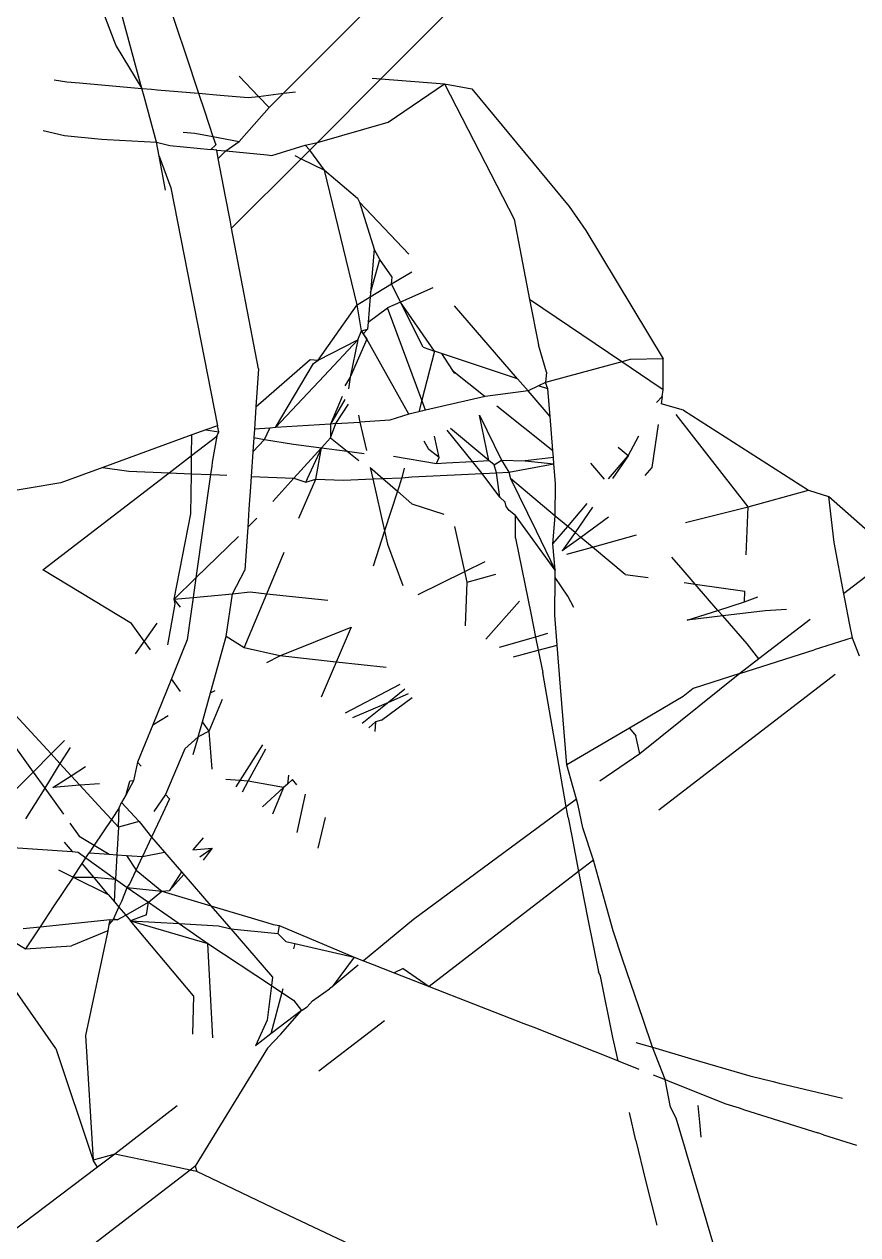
# Model space of a CAD drawing. Header units: inches. Extents: x 3324238 to 135265466, y -1036581 to 20094598.
# Drawn here: x 3354736.595 to 3354736.8389, y -519084.7205 to -519084.3666 of the extents above; entities that cross this region are included whole.
import ezdxf

# ---------------------------------------------------------------- set-up
doc = ezdxf.new("R2010")
doc.units = ezdxf.units.IN
doc.header["$MEASUREMENT"] = 0
doc.layers.add('FURNITURE', color=32, linetype='Continuous', lineweight=13)

msp = doc.modelspace()

# ---------------------------------------------------------------- linework, layer by layer
for p, q in [((3354736.67088, -519084.3868, 0.00267), (3354737.9585, -519083.09916, 0.00267)), ((3354737.97036, -519083.1116, 0.00267), (3354736.69936, -519084.38261, 0.00267)), ((3354736.62482, -519084.36814, 0.00267), (3354736.61906, -519084.34686, 0.00267)), ((3354736.61386, -519084.35205, 0.00267), (3354736.6214, -519084.37157, 0.00267)), ((3354736.63606, -519084.3569, 0.00267), (3354736.64229, -519084.3756, 0.00267)), ((3354736.62949, -519084.38538, 0.00267), (3354736.62482, -519084.36814, 0.00267)), ((3354736.6214, -519084.37157, 0.00267), (3354736.62198, -519084.37309, 0.00267)), ((3354736.62198, -519084.37309, 0.00267), (3354736.62949, -519084.38538, 0.00267)), ((3354736.64229, -519084.3756, 0.00267), (3354736.64604, -519084.38682, 0.00267)), ((3354736.60378, -519084.38288, 0.00267), (3354736.60747, -519084.38346, 0.00267)), ((3354736.66358, -519084.38772, 0.00267), (3354736.65794, -519084.3818, 0.00267)), ((3354736.69936, -519084.38261, 0.00267), (3354736.68081, -519084.40117, 0.00267)), ((3354736.69679, -519084.38241, 0.00267), (3354736.69936, -519084.38261, 0.00267)), ((3354736.69936, -519084.38261, 0.00267), (3354736.71798, -519084.38408, 0.00267)), ((3354736.60747, -519084.38346, 0.00267), (3354736.6112, -519084.38379, 0.00267)), ((3354736.6112, -519084.38379, 0.00267), (3354736.62949, -519084.38538, 0.00267)), ((3354736.63014, -519084.38775, 0.00267), (3354736.62949, -519084.38538, 0.00267)), ((3354736.62949, -519084.38538, 0.00267), (3354736.63227, -519084.38562, 0.00267)), ((3354736.63227, -519084.38562, 0.00267), (3354736.63397, -519084.38577, 0.00267)), ((3354736.63397, -519084.38577, 0.00267), (3354736.64604, -519084.38682, 0.00267)), ((3354736.67088, -519084.3868, 0.00267), (3354736.67436, -519084.38636, 0.00267)), ((3354736.70148, -519084.39526, 0.00267), (3354736.71798, -519084.38408, 0.00267)), ((3354736.71798, -519084.38408, 0.00267), (3354736.72594, -519084.3855, 0.00267)), ((3354736.71798, -519084.38408, 0.00267), (3354736.73836, -519084.42363, 0.00267)), ((3354736.72594, -519084.3855, 0.00267), (3354736.75447, -519084.41994, 0.00267)), ((3354736.63376, -519084.40113, 0.00267), (3354736.63014, -519084.38775, 0.00267)), ((3354736.64604, -519084.38682, 0.00267), (3354736.64776, -519084.39198, 0.00267)), ((3354736.64604, -519084.38682, 0.00267), (3354736.65237, -519084.38738, 0.00267)), ((3354736.65237, -519084.38738, 0.00267), (3354736.66058, -519084.38809, 0.00267)), ((3354736.66058, -519084.38809, 0.00267), (3354736.66358, -519084.38772, 0.00267)), ((3354736.66358, -519084.38772, 0.00267), (3354736.67088, -519084.3868, 0.00267)), ((3354736.66669, -519084.39098, 0.00267), (3354736.66358, -519084.38772, 0.00267)), ((3354736.66669, -519084.39098, 0.00267), (3354736.67088, -519084.3868, 0.00267)), ((3354736.64776, -519084.39198, 0.00267), (3354736.65026, -519084.39948, 0.00267)), ((3354736.65789, -519084.40093, 0.00267), (3354736.66669, -519084.39098, 0.00267)), ((3354736.68081, -519084.40117, 0.00267), (3354736.70148, -519084.39526, 0.00267)), ((3354736.60055, -519084.39774, 0.00267), (3354736.60686, -519084.39916, 0.00267)), ((3354736.60686, -519084.39916, 0.00267), (3354736.61769, -519084.4002, 0.00267)), ((3354736.61769, -519084.4002, 0.00267), (3354736.61928, -519084.40036, 0.00267)), ((3354736.61928, -519084.40036, 0.00267), (3354736.63376, -519084.40113, 0.00267)), ((3354736.64158, -519084.39816, 0.00267), (3354736.64499, -519084.39849, 0.00267)), ((3354736.64499, -519084.39849, 0.00267), (3354736.65026, -519084.39948, 0.00267)), ((3354736.65026, -519084.39948, 0.00267), (3354736.65789, -519084.40093, 0.00267)), ((3354736.65026, -519084.39948, 0.00267), (3354736.65106, -519084.40187, 0.00267)), ((3354736.63452, -519084.40522, 0.00267), (3354736.63376, -519084.40113, 0.00267)), ((3354736.63376, -519084.40113, 0.00267), (3354736.63762, -519084.40212, 0.00267)), ((3354736.63762, -519084.40212, 0.00267), (3354736.6496, -519084.40327, 0.00267)), ((3354736.65106, -519084.40187, 0.00267), (3354736.6496, -519084.40327, 0.00267)), ((3354736.65136, -519084.40344, 0.00267), (3354736.6496, -519084.40327, 0.00267)), ((3354736.65136, -519084.40344, 0.00267), (3354736.65398, -519084.40369, 0.00267)), ((3354736.65182, -519084.40585, 0.00267), (3354736.65136, -519084.40344, 0.00267)), ((3354736.65182, -519084.40585, 0.00267), (3354736.65398, -519084.40369, 0.00267)), ((3354736.65398, -519084.40369, 0.00267), (3354736.65789, -519084.40093, 0.00267)), ((3354736.65398, -519084.40369, 0.00267), (3354736.66614, -519084.40486, 0.00267)), ((3354736.66745, -519084.40499, 0.00267), (3354736.6772, -519084.402, 0.00267)), ((3354736.67856, -519084.40342, 0.00267), (3354736.67602, -519084.40596, 0.00267)), ((3354736.6772, -519084.402, 0.00267), (3354736.68081, -519084.40117, 0.00267)), ((3354736.67856, -519084.40342, 0.00267), (3354736.6772, -519084.402, 0.00267)), ((3354736.68081, -519084.40117, 0.00267), (3354736.67856, -519084.40342, 0.00267)), ((3354736.68288, -519084.40932, 0.00267), (3354736.67856, -519084.40342, 0.00267)), ((3354736.63636, -519084.41516, 0.00267), (3354736.63452, -519084.40522, 0.00267)), ((3354736.63452, -519084.40522, 0.00267), (3354736.63795, -519084.41446, 0.00267)), ((3354736.65396, -519084.41704, 0.00267), (3354736.65182, -519084.40585, 0.00267)), ((3354736.67602, -519084.40596, 0.00267), (3354736.65572, -519084.42625, 0.00267)), ((3354736.66614, -519084.40486, 0.00267), (3354736.66745, -519084.40499, 0.00267)), ((3354736.67416, -519084.40505, 0.00267), (3354736.67602, -519084.40596, 0.00267)), ((3354736.67602, -519084.40596, 0.00267), (3354736.68288, -519084.40932, 0.00267)), ((3354736.69244, -519084.44865, 0.00267), (3354736.68288, -519084.40932, 0.00267)), ((3354736.68288, -519084.40932, 0.00267), (3354736.69256, -519084.41745, 0.00267)), ((3354736.63795, -519084.41446, 0.00267), (3354736.65158, -519084.48398, 0.00267)), ((3354736.65528, -519084.42393, 0.00267), (3354736.65396, -519084.41704, 0.00267)), ((3354736.69256, -519084.41745, 0.00267), (3354736.6931, -519084.41867, 0.00267)), ((3354736.6931, -519084.41867, 0.00267), (3354736.69745, -519084.43238, 0.00267)), ((3354736.70759, -519084.43387, 0.00267), (3354736.6931, -519084.41867, 0.00267)), ((3354736.75447, -519084.41994, 0.00267), (3354736.75929, -519084.42689, 0.00267)), ((3354736.65572, -519084.42625, 0.00267), (3354736.65528, -519084.42393, 0.00267)), ((3354736.73836, -519084.42363, 0.00267), (3354736.74288, -519084.44707, 0.00267)), ((3354736.66359, -519084.46737, 0.00267), (3354736.65572, -519084.42625, 0.00267)), ((3354736.75929, -519084.42689, 0.00267), (3354736.78199, -519084.46445, 0.00267)), ((3354736.69745, -519084.43238, 0.00267), (3354736.69638, -519084.44515, 0.00267)), ((3354736.69908, -519084.43537, 0.00267), (3354736.69745, -519084.43238, 0.00267)), ((3354736.69638, -519084.44515, 0.00267), (3354736.69908, -519084.43537, 0.00267)), ((3354736.70272, -519084.44055, 0.00267), (3354736.69908, -519084.43537, 0.00267)), ((3354736.70252, -519084.44255, 0.00267), (3354736.70839, -519084.439, 0.00267)), ((3354736.69628, -519084.44632, 0.00267), (3354736.70252, -519084.44255, 0.00267)), ((3354736.70252, -519084.44255, 0.00267), (3354736.70272, -519084.44055, 0.00267)), ((3354736.70515, -519084.44783, 0.00267), (3354736.70252, -519084.44255, 0.00267)), ((3354736.69244, -519084.44865, 0.00267), (3354736.69628, -519084.44632, 0.00267)), ((3354736.69628, -519084.44632, 0.00267), (3354736.69566, -519084.45376, 0.00267)), ((3354736.69638, -519084.44515, 0.00267), (3354736.69628, -519084.44632, 0.00267)), ((3354736.71459, -519084.44369, 0.00267), (3354736.70515, -519084.44783, 0.00267)), ((3354736.68099, -519084.46479, 0.00267), (3354736.69244, -519084.44865, 0.00267)), ((3354736.69368, -519084.45623, 0.00267), (3354736.69244, -519084.44865, 0.00267)), ((3354736.69566, -519084.45376, 0.00267), (3354736.70132, -519084.44951, 0.00267)), ((3354736.70515, -519084.44783, 0.00267), (3354736.70132, -519084.44951, 0.00267)), ((3354736.71135, -519084.47655, 0.00267), (3354736.70132, -519084.44951, 0.00267)), ((3354736.71171, -519084.461, 0.00267), (3354736.70515, -519084.44783, 0.00267)), ((3354736.71507, -519084.46221, 0.00267), (3354736.70515, -519084.44783, 0.00267)), ((3354736.73935, -519084.47029, 0.00267), (3354736.72087, -519084.44896, 0.00267)), ((3354736.76984, -519084.4653, 0.00267), (3354736.74288, -519084.44707, 0.00267)), ((3354736.74288, -519084.44707, 0.00267), (3354736.74545, -519084.46037, 0.00267)), ((3354736.69566, -519084.45376, 0.00267), (3354736.6955, -519084.45574, 0.00267)), ((3354736.6926, -519084.45885, 0.00267), (3354736.69368, -519084.45623, 0.00267)), ((3354736.69368, -519084.45623, 0.00267), (3354736.6955, -519084.45574, 0.00267)), ((3354736.69525, -519084.45873, 0.00267), (3354736.69368, -519084.45623, 0.00267)), ((3354736.6955, -519084.45574, 0.00267), (3354736.69419, -519084.45714, 0.00267)), ((3354736.69419, -519084.45714, 0.00267), (3354736.69525, -519084.45873, 0.00267)), ((3354736.68099, -519084.46479, 0.00267), (3354736.6926, -519084.45885, 0.00267)), ((3354736.68277, -519084.46937, 0.00267), (3354736.6926, -519084.45885, 0.00267)), ((3354736.69525, -519084.45873, 0.00267), (3354736.69037, -519084.46979, 0.00267)), ((3354736.6926, -519084.45885, 0.00267), (3354736.69037, -519084.46979, 0.00267)), ((3354736.70751, -519084.48062, 0.00267), (3354736.69525, -519084.45873, 0.00267)), ((3354736.74786, -519084.46829, 0.00267), (3354736.74545, -519084.46037, 0.00267)), ((3354736.71507, -519084.46221, 0.00267), (3354736.71135, -519084.47655, 0.00267)), ((3354736.71171, -519084.461, 0.00267), (3354736.71507, -519084.46221, 0.00267)), ((3354736.71714, -519084.4629, 0.00267), (3354736.71507, -519084.46221, 0.00267)), ((3354736.73935, -519084.47029, 0.00267), (3354736.71714, -519084.4629, 0.00267)), ((3354736.71714, -519084.4629, 0.00267), (3354736.72036, -519084.46789, 0.00267)), ((3354736.78199, -519084.46445, 0.00267), (3354736.77231, -519084.46463, 0.00267)), ((3354736.78195, -519084.47353, 0.00267), (3354736.78199, -519084.46445, 0.00267)), ((3354736.66284, -519084.47843, 0.00267), (3354736.6787, -519084.46466, 0.00267)), ((3354736.66359, -519084.46737, 0.00267), (3354736.66284, -519084.47843, 0.00267)), ((3354736.66858, -519084.48455, 0.00267), (3354736.67967, -519084.46578, 0.00267)), ((3354736.6787, -519084.46466, 0.00267), (3354736.68099, -519084.46479, 0.00267)), ((3354736.67967, -519084.46578, 0.00267), (3354736.68099, -519084.46479, 0.00267)), ((3354736.72036, -519084.46789, 0.00267), (3354736.72984, -519084.47544, 0.00267)), ((3354736.72036, -519084.46789, 0.00267), (3354736.72092, -519084.46876, 0.00267)), ((3354736.76984, -519084.4653, 0.00267), (3354736.75325, -519084.46979, 0.00267)), ((3354736.77231, -519084.46463, 0.00267), (3354736.76984, -519084.4653, 0.00267)), ((3354736.77804, -519084.47084, 0.00267), (3354736.76984, -519084.4653, 0.00267)), ((3354736.66858, -519084.48455, 0.00267), (3354736.68277, -519084.46937, 0.00267)), ((3354736.69037, -519084.46979, 0.00267), (3354736.68886, -519084.47237, 0.00267)), ((3354736.69037, -519084.46979, 0.00267), (3354736.68994, -519084.47319, 0.00267)), ((3354736.73935, -519084.47029, 0.00267), (3354736.74241, -519084.47382, 0.00267)), ((3354736.74756, -519084.47133, 0.00267), (3354736.74549, -519084.47233, 0.00267)), ((3354736.74786, -519084.46829, 0.00267), (3354736.74756, -519084.47133, 0.00267)), ((3354736.75325, -519084.46979, 0.00267), (3354736.74756, -519084.47133, 0.00267)), ((3354736.74825, -519084.47325, 0.00267), (3354736.74756, -519084.47133, 0.00267)), ((3354736.78195, -519084.47353, 0.00267), (3354736.77804, -519084.47084, 0.00267)), ((3354736.74241, -519084.47382, 0.00267), (3354736.72984, -519084.47544, 0.00267)), ((3354736.74549, -519084.47233, 0.00267), (3354736.74241, -519084.47382, 0.00267)), ((3354736.74888, -519084.48129, 0.00267), (3354736.74241, -519084.47382, 0.00267)), ((3354736.74825, -519084.47325, 0.00267), (3354736.74549, -519084.47233, 0.00267)), ((3354736.74888, -519084.48129, 0.00267), (3354736.74825, -519084.47325, 0.00267)), ((3354736.78167, -519084.47549, 0.00267), (3354736.78195, -519084.47353, 0.00267)), ((3354736.66284, -519084.47843, 0.00267), (3354736.66239, -519084.48496, 0.00267)), ((3354736.68802, -519084.47542, 0.00267), (3354736.6846, -519084.48349, 0.00267)), ((3354736.68879, -519084.47632, 0.00267), (3354736.6846, -519084.48349, 0.00267)), ((3354736.68619, -519084.48338, 0.00267), (3354736.68995, -519084.47765, 0.00267)), ((3354736.71135, -519084.47655, 0.00267), (3354736.71047, -519084.47993, 0.00267)), ((3354736.71243, -519084.47948, 0.00267), (3354736.71135, -519084.47655, 0.00267)), ((3354736.72984, -519084.47544, 0.00267), (3354736.71243, -519084.47948, 0.00267)), ((3354736.73333, -519084.47822, 0.00267), (3354736.74966, -519084.49123, 0.00267)), ((3354736.77999, -519084.47722, 0.00267), (3354736.78167, -519084.47549, 0.00267)), ((3354736.78167, -519084.47549, 0.00267), (3354736.78136, -519084.4776, 0.00267)), ((3354736.78792, -519084.47943, 0.00267), (3354736.78136, -519084.4776, 0.00267)), ((3354736.6928, -519084.48094, 0.00267), (3354736.69324, -519084.48291, 0.00267)), ((3354736.70751, -519084.48062, 0.00267), (3354736.70199, -519084.48233, 0.00267)), ((3354736.71047, -519084.47993, 0.00267), (3354736.70751, -519084.48062, 0.00267)), ((3354736.71243, -519084.47948, 0.00267), (3354736.71047, -519084.47993, 0.00267)), ((3354736.72822, -519084.48095, 0.00267), (3354736.73461, -519084.49401, 0.00267)), ((3354736.731, -519084.4942, 0.00267), (3354736.72822, -519084.48095, 0.00267)), ((3354736.74966, -519084.49123, 0.00267), (3354736.74888, -519084.48129, 0.00267)), ((3354736.80681, -519084.50767, 0.00267), (3354736.78573, -519084.48068, 0.00267)), ((3354736.78792, -519084.47943, 0.00267), (3354736.82443, -519084.50281, 0.00267)), ((3354736.64821, -519084.4852, 0.00267), (3354736.6441, -519084.4867, 0.00267)), ((3354736.65158, -519084.48398, 0.00267), (3354736.64821, -519084.4852, 0.00267)), ((3354736.64821, -519084.4852, 0.00267), (3354736.65193, -519084.48579, 0.00267)), ((3354736.65193, -519084.48579, 0.00267), (3354736.65158, -519084.48398, 0.00267)), ((3354736.66239, -519084.48496, 0.00267), (3354736.66222, -519084.48747, 0.00267)), ((3354736.6669, -519084.48466, 0.00267), (3354736.66239, -519084.48496, 0.00267)), ((3354736.66538, -519084.48798, 0.00267), (3354736.6669, -519084.48466, 0.00267)), ((3354736.66858, -519084.48455, 0.00267), (3354736.6669, -519084.48466, 0.00267)), ((3354736.6846, -519084.48349, 0.00267), (3354736.66858, -519084.48455, 0.00267)), ((3354736.68619, -519084.48338, 0.00267), (3354736.6846, -519084.48349, 0.00267)), ((3354736.6846, -519084.48349, 0.00267), (3354736.68468, -519084.4875, 0.00267)), ((3354736.68468, -519084.4875, 0.00267), (3354736.68619, -519084.48338, 0.00267)), ((3354736.68619, -519084.48338, 0.00267), (3354736.69324, -519084.48291, 0.00267)), ((3354736.70199, -519084.48233, 0.00267), (3354736.69324, -519084.48291, 0.00267)), ((3354736.69324, -519084.48291, 0.00267), (3354736.69513, -519084.49124, 0.00267)), ((3354736.72615, -519084.49445, 0.00267), (3354736.71879, -519084.48525, 0.00267)), ((3354736.731, -519084.4942, 0.00267), (3354736.71974, -519084.48479, 0.00267)), ((3354736.78047, -519084.48368, 0.00267), (3354736.77865, -519084.49619, 0.00267)), ((3354736.6441, -519084.4867, 0.00267), (3354736.61806, -519084.49616, 0.00267)), ((3354736.64402, -519084.49269, 0.00267), (3354736.6441, -519084.4867, 0.00267)), ((3354736.64402, -519084.49269, 0.00267), (3354736.65141, -519084.48702, 0.00267)), ((3354736.65141, -519084.48702, 0.00267), (3354736.65006, -519084.49469, 0.00267)), ((3354736.65141, -519084.48702, 0.00267), (3354736.65193, -519084.48579, 0.00267)), ((3354736.66222, -519084.48747, 0.00267), (3354736.66193, -519084.49167, 0.00267)), ((3354736.66193, -519084.49167, 0.00267), (3354736.66538, -519084.48798, 0.00267)), ((3354736.66222, -519084.48747, 0.00267), (3354736.66538, -519084.48798, 0.00267)), ((3354736.66538, -519084.48798, 0.00267), (3354736.6738, -519084.48934, 0.00267)), ((3354736.68468, -519084.4875, 0.00267), (3354736.682, -519084.49044, 0.00267)), ((3354736.68468, -519084.4875, 0.00267), (3354736.68955, -519084.49146, 0.00267)), ((3354736.71336, -519084.49095, 0.00267), (3354736.712, -519084.48854, 0.00267)), ((3354736.71642, -519084.49327, 0.00267), (3354736.71502, -519084.48708, 0.00267)), ((3354736.7717, -519084.49276, 0.00267), (3354736.77481, -519084.48692, 0.00267)), ((3354736.63744, -519084.49775, 0.00267), (3354736.64402, -519084.49269, 0.00267)), ((3354736.64396, -519084.49803, 0.00267), (3354736.64402, -519084.49269, 0.00267)), ((3354736.66193, -519084.49167, 0.00267), (3354736.66145, -519084.49879, 0.00267)), ((3354736.6738, -519084.48934, 0.00267), (3354736.682, -519084.49044, 0.00267)), ((3354736.682, -519084.49044, 0.00267), (3354736.67391, -519084.49933, 0.00267)), ((3354736.682, -519084.49044, 0.00267), (3354736.67781, -519084.49949, 0.00267)), ((3354736.68038, -519084.4996, 0.00267), (3354736.682, -519084.49044, 0.00267)), ((3354736.682, -519084.49044, 0.00267), (3354736.68955, -519084.49146, 0.00267)), ((3354736.68955, -519084.49146, 0.00267), (3354736.69288, -519084.49417, 0.00267)), ((3354736.68955, -519084.49146, 0.00267), (3354736.69445, -519084.49213, 0.00267)), ((3354736.71642, -519084.49327, 0.00267), (3354736.71336, -519084.49095, 0.00267)), ((3354736.74982, -519084.49323, 0.00267), (3354736.74966, -519084.49123, 0.00267)), ((3354736.76596, -519084.49949, 0.00267), (3354736.7717, -519084.49276, 0.00267)), ((3354736.7717, -519084.49276, 0.00267), (3354736.76711, -519084.49939, 0.00267)), ((3354736.7717, -519084.49276, 0.00267), (3354736.76882, -519084.49035, 0.00267)), ((3354736.61806, -519084.49616, 0.00267), (3354736.60573, -519084.50064, 0.00267)), ((3354736.61806, -519084.49616, 0.00267), (3354736.62567, -519084.49724, 0.00267)), ((3354736.6499, -519084.49582, 0.00267), (3354736.64955, -519084.49827, 0.00267)), ((3354736.65006, -519084.49469, 0.00267), (3354736.6499, -519084.49582, 0.00267)), ((3354736.69625, -519084.49617, 0.00267), (3354736.69701, -519084.49953, 0.00267)), ((3354736.69625, -519084.49617, 0.00267), (3354736.69994, -519084.49938, 0.00267)), ((3354736.70311, -519084.49285, 0.00267), (3354736.71565, -519084.49499, 0.00267)), ((3354736.71565, -519084.49499, 0.00267), (3354736.71642, -519084.49327, 0.00267)), ((3354736.71565, -519084.49499, 0.00267), (3354736.71849, -519084.49484, 0.00267)), ((3354736.71849, -519084.49484, 0.00267), (3354736.72615, -519084.49445, 0.00267)), ((3354736.72615, -519084.49445, 0.00267), (3354736.731, -519084.4942, 0.00267)), ((3354736.72896, -519084.49796, 0.00267), (3354736.72615, -519084.49445, 0.00267)), ((3354736.73248, -519084.49543, 0.00267), (3354736.731, -519084.4942, 0.00267)), ((3354736.73248, -519084.49543, 0.00267), (3354736.73461, -519084.49401, 0.00267)), ((3354736.73316, -519084.49775, 0.00267), (3354736.73248, -519084.49543, 0.00267)), ((3354736.73461, -519084.49401, 0.00267), (3354736.7368, -519084.49757, 0.00267)), ((3354736.73461, -519084.49401, 0.00267), (3354736.74155, -519084.49428, 0.00267)), ((3354736.7368, -519084.49757, 0.00267), (3354736.74997, -519084.49517, 0.00267)), ((3354736.74982, -519084.49323, 0.00267), (3354736.74155, -519084.49428, 0.00267)), ((3354736.74155, -519084.49428, 0.00267), (3354736.74997, -519084.49517, 0.00267)), ((3354736.74997, -519084.49517, 0.00267), (3354736.74982, -519084.49323, 0.00267)), ((3354736.75042, -519084.50087, 0.00267), (3354736.74997, -519084.49517, 0.00267)), ((3354736.76474, -519084.4996, 0.00267), (3354736.76074, -519084.49497, 0.00267)), ((3354736.77865, -519084.49619, 0.00267), (3354736.77661, -519084.49854, 0.00267)), ((3354736.60048, -519084.52615, 0.00267), (3354736.63744, -519084.49775, 0.00267)), ((3354736.62567, -519084.49724, 0.00267), (3354736.63744, -519084.49775, 0.00267)), ((3354736.63744, -519084.49775, 0.00267), (3354736.64396, -519084.49803, 0.00267)), ((3354736.64381, -519084.50975, 0.00267), (3354736.64396, -519084.49803, 0.00267)), ((3354736.64396, -519084.49803, 0.00267), (3354736.64955, -519084.49827, 0.00267)), ((3354736.64955, -519084.49827, 0.00267), (3354736.64526, -519084.52849, 0.00267)), ((3354736.64955, -519084.49827, 0.00267), (3354736.65213, -519084.49839, 0.00267)), ((3354736.65213, -519084.49839, 0.00267), (3354736.65432, -519084.49848, 0.00267)), ((3354736.66145, -519084.49879, 0.00267), (3354736.66123, -519084.5019, 0.00267)), ((3354736.66145, -519084.49879, 0.00267), (3354736.67391, -519084.49933, 0.00267)), ((3354736.67391, -519084.49933, 0.00267), (3354736.66774, -519084.5061, 0.00267)), ((3354736.67391, -519084.49933, 0.00267), (3354736.67738, -519084.50051, 0.00267)), ((3354736.6754, -519084.51104, 0.00267), (3354736.68038, -519084.4996, 0.00267)), ((3354736.67781, -519084.49949, 0.00267), (3354736.67738, -519084.50051, 0.00267)), ((3354736.67738, -519084.50051, 0.00267), (3354736.68038, -519084.4996, 0.00267)), ((3354736.68038, -519084.4996, 0.00267), (3354736.68843, -519084.49995, 0.00267)), ((3354736.68843, -519084.49995, 0.00267), (3354736.69701, -519084.49953, 0.00267)), ((3354736.69701, -519084.49953, 0.00267), (3354736.69994, -519084.49938, 0.00267)), ((3354736.69701, -519084.49953, 0.00267), (3354736.70047, -519084.51473, 0.00267)), ((3354736.69994, -519084.49938, 0.00267), (3354736.70548, -519084.49923, 0.00267)), ((3354736.69994, -519084.49938, 0.00267), (3354736.70422, -519084.50313, 0.00267)), ((3354736.70548, -519084.49923, 0.00267), (3354736.70422, -519084.50313, 0.00267)), ((3354736.70621, -519084.49642, 0.00267), (3354736.70548, -519084.49923, 0.00267)), ((3354736.70548, -519084.49923, 0.00267), (3354736.70841, -519084.49897, 0.00267)), ((3354736.70841, -519084.49897, 0.00267), (3354736.72298, -519084.49825, 0.00267)), ((3354736.72298, -519084.49825, 0.00267), (3354736.72896, -519084.49796, 0.00267)), ((3354736.72896, -519084.49796, 0.00267), (3354736.73316, -519084.49775, 0.00267)), ((3354736.73417, -519084.50486, 0.00267), (3354736.72896, -519084.49796, 0.00267)), ((3354736.73316, -519084.49775, 0.00267), (3354736.7368, -519084.49757, 0.00267)), ((3354736.73417, -519084.50486, 0.00267), (3354736.73316, -519084.49775, 0.00267)), ((3354736.7368, -519084.49757, 0.00267), (3354736.73726, -519084.49942, 0.00267)), ((3354736.73726, -519084.49942, 0.00267), (3354736.74475, -519084.51476, 0.00267)), ((3354736.75039, -519084.51039, 0.00267), (3354736.73726, -519084.49942, 0.00267)), ((3354736.60573, -519084.50064, 0.00267), (3354736.55766, -519084.50884, 0.00267)), ((3354736.66123, -519084.5019, 0.00267), (3354736.66079, -519084.50838, 0.00267)), ((3354736.70422, -519084.50313, 0.00267), (3354736.70047, -519084.51473, 0.00267)), ((3354736.70422, -519084.50313, 0.00267), (3354736.70841, -519084.50679, 0.00267)), ((3354736.75039, -519084.51039, 0.00267), (3354736.75042, -519084.50087, 0.00267)), ((3354736.80681, -519084.50767, 0.00267), (3354736.82443, -519084.50281, 0.00267)), ((3354736.82443, -519084.50281, 0.00267), (3354736.83033, -519084.50468, 0.00267)), ((3354736.70841, -519084.50679, 0.00267), (3354736.71783, -519084.50984, 0.00267)), ((3354736.7357, -519084.50638, 0.00267), (3354736.73417, -519084.50486, 0.00267)), ((3354736.73606, -519084.50761, 0.00267), (3354736.7357, -519084.50638, 0.00267)), ((3354736.75404, -519084.51345, 0.00267), (3354736.75975, -519084.50677, 0.00267)), ((3354736.83033, -519084.50468, 0.00267), (3354736.83186, -519084.51816, 0.00267)), ((3354736.84956, -519084.52174, 0.00267), (3354736.83033, -519084.50468, 0.00267)), ((3354736.63888, -519084.53473, 0.00267), (3354736.64381, -519084.50975, 0.00267)), ((3354736.66079, -519084.50838, 0.00267), (3354736.66043, -519084.51364, 0.00267)), ((3354736.73686, -519084.50877, 0.00267), (3354736.73606, -519084.50761, 0.00267)), ((3354736.73877, -519084.51022, 0.00267), (3354736.73686, -519084.50877, 0.00267)), ((3354736.75033, -519084.52616, 0.00267), (3354736.73877, -519084.51022, 0.00267)), ((3354736.73877, -519084.51683, 0.00267), (3354736.73877, -519084.51022, 0.00267)), ((3354736.74971, -519084.51852, 0.00267), (3354736.75039, -519084.51039, 0.00267)), ((3354736.75404, -519084.51345, 0.00267), (3354736.75039, -519084.51039, 0.00267)), ((3354736.76132, -519084.50776, 0.00267), (3354736.75616, -519084.51521, 0.00267)), ((3354736.7885, -519084.51226, 0.00267), (3354736.80681, -519084.50767, 0.00267)), ((3354736.80626, -519084.52175, 0.00267), (3354736.80681, -519084.50767, 0.00267)), ((3354736.66043, -519084.51364, 0.00267), (3354736.65957, -519084.52623, 0.00267)), ((3354736.66309, -519084.51104, 0.00267), (3354736.66043, -519084.51364, 0.00267)), ((3354736.72396, -519084.52662, 0.00267), (3354736.72099, -519084.51348, 0.00267)), ((3354736.74971, -519084.51852, 0.00267), (3354736.75404, -519084.51345, 0.00267)), ((3354736.75616, -519084.51521, 0.00267), (3354736.75404, -519084.51345, 0.00267)), ((3354736.76593, -519084.51067, 0.00267), (3354736.75784, -519084.51662, 0.00267)), ((3354736.6577, -519084.51632, 0.00267), (3354736.64526, -519084.52849, 0.00267)), ((3354736.70047, -519084.51473, 0.00267), (3354736.69713, -519084.52506, 0.00267)), ((3354736.70047, -519084.51473, 0.00267), (3354736.70134, -519084.51858, 0.00267)), ((3354736.73877, -519084.51683, 0.00267), (3354736.7433, -519084.53924, 0.00267)), ((3354736.74475, -519084.51476, 0.00267), (3354736.75033, -519084.52616, 0.00267)), ((3354736.75616, -519084.51521, 0.00267), (3354736.75244, -519084.52059, 0.00267)), ((3354736.75784, -519084.51662, 0.00267), (3354736.75244, -519084.52059, 0.00267)), ((3354736.75784, -519084.51662, 0.00267), (3354736.75616, -519084.51521, 0.00267)), ((3354736.76125, -519084.51947, 0.00267), (3354736.75784, -519084.51662, 0.00267)), ((3354736.76125, -519084.51947, 0.00267), (3354736.77414, -519084.51586, 0.00267)), ((3354736.66599, -519084.53309, 0.00267), (3354736.67108, -519084.52098, 0.00267)), ((3354736.70134, -519084.51858, 0.00267), (3354736.70584, -519084.53067, 0.00267)), ((3354736.75033, -519084.52616, 0.00267), (3354736.74971, -519084.51852, 0.00267)), ((3354736.75374, -519084.52158, 0.00267), (3354736.76125, -519084.51947, 0.00267)), ((3354736.77085, -519084.52749, 0.00267), (3354736.76125, -519084.51947, 0.00267)), ((3354736.83186, -519084.51816, 0.00267), (3354736.83473, -519084.53313, 0.00267)), ((3354736.72396, -519084.52662, 0.00267), (3354736.72986, -519084.52372, 0.00267)), ((3354736.78776, -519084.52616, 0.00267), (3354736.78452, -519084.52242, 0.00267)), ((3354736.84956, -519084.52174, 0.00267), (3354736.83473, -519084.53313, 0.00267)), ((3354736.62647, -519084.5418, 0.00267), (3354736.60048, -519084.52615, 0.00267)), ((3354736.65595, -519084.53308, 0.00267), (3354736.65957, -519084.52623, 0.00267)), ((3354736.71025, -519084.53335, 0.00267), (3354736.72396, -519084.52662, 0.00267)), ((3354736.72466, -519084.52972, 0.00267), (3354736.72396, -519084.52662, 0.00267)), ((3354736.72466, -519084.52972, 0.00267), (3354736.73303, -519084.52738, 0.00267)), ((3354736.75032, -519084.52836, 0.00267), (3354736.75033, -519084.52616, 0.00267)), ((3354736.77085, -519084.52749, 0.00267), (3354736.77755, -519084.5284, 0.00267)), ((3354736.79135, -519084.5303, 0.00267), (3354736.78776, -519084.52616, 0.00267)), ((3354736.64526, -519084.52849, 0.00267), (3354736.63888, -519084.53473, 0.00267)), ((3354736.64526, -519084.52849, 0.00267), (3354736.64445, -519084.53419, 0.00267)), ((3354736.72411, -519084.54246, 0.00267), (3354736.72466, -519084.52972, 0.00267)), ((3354736.75028, -519084.53934, 0.00267), (3354736.75032, -519084.52836, 0.00267)), ((3354736.75408, -519084.53384, 0.00267), (3354736.75032, -519084.52836, 0.00267)), ((3354736.78807, -519084.52984, 0.00267), (3354736.79135, -519084.5303, 0.00267)), ((3354736.79135, -519084.5303, 0.00267), (3354736.80585, -519084.53233, 0.00267)), ((3354736.79797, -519084.53795, 0.00267), (3354736.79135, -519084.5303, 0.00267)), ((3354736.63888, -519084.53473, 0.00267), (3354736.64445, -519084.53419, 0.00267)), ((3354736.64072, -519084.53703, 0.00267), (3354736.63888, -519084.53473, 0.00267)), ((3354736.63919, -519084.53605, 0.00267), (3354736.63888, -519084.53473, 0.00267)), ((3354736.64445, -519084.53419, 0.00267), (3354736.64377, -519084.53899, 0.00267)), ((3354736.64445, -519084.53419, 0.00267), (3354736.65595, -519084.53308, 0.00267)), ((3354736.65414, -519084.54562, 0.00267), (3354736.65595, -519084.53308, 0.00267)), ((3354736.65595, -519084.53308, 0.00267), (3354736.6611, -519084.53258, 0.00267)), ((3354736.65934, -519084.54895, 0.00267), (3354736.66599, -519084.53309, 0.00267)), ((3354736.6611, -519084.53258, 0.00267), (3354736.66599, -519084.53309, 0.00267)), ((3354736.66599, -519084.53309, 0.00267), (3354736.68382, -519084.53497, 0.00267)), ((3354736.75578, -519084.53713, 0.00267), (3354736.75408, -519084.53384, 0.00267)), ((3354736.80572, -519084.53551, 0.00267), (3354736.80585, -519084.53233, 0.00267)), ((3354736.80572, -519084.53551, 0.00267), (3354736.80966, -519084.534, 0.00267)), ((3354736.83473, -519084.53313, 0.00267), (3354736.8351, -519084.53507, 0.00267)), ((3354736.8351, -519084.53507, 0.00267), (3354736.83636, -519084.54166, 0.00267)), ((3354736.63746, -519084.54585, 0.00267), (3354736.63919, -519084.53605, 0.00267)), ((3354736.73989, -519084.53529, 0.00267), (3354736.73011, -519084.54633, 0.00267)), ((3354736.789, -519084.54078, 0.00267), (3354736.79797, -519084.53795, 0.00267)), ((3354736.79797, -519084.53795, 0.00267), (3354736.80572, -519084.53551, 0.00267)), ((3354736.79936, -519084.53956, 0.00267), (3354736.79797, -519084.53795, 0.00267)), ((3354736.8118, -519084.5381, 0.00267), (3354736.79936, -519084.53956, 0.00267)), ((3354736.81806, -519084.53766, 0.00267), (3354736.8118, -519084.5381, 0.00267)), ((3354736.63016, -519084.54693, 0.00267), (3354736.62647, -519084.5418, 0.00267)), ((3354736.63389, -519084.54172, 0.00267), (3354736.63016, -519084.54693, 0.00267)), ((3354736.64377, -519084.53899, 0.00267), (3354736.64269, -519084.54658, 0.00267)), ((3354736.7433, -519084.53924, 0.00267), (3354736.74462, -519084.54576, 0.00267)), ((3354736.75098, -519084.54809, 0.00267), (3354736.75028, -519084.53934, 0.00267)), ((3354736.79936, -519084.53956, 0.00267), (3354736.789, -519084.54078, 0.00267)), ((3354736.80647, -519084.54776, 0.00267), (3354736.79936, -519084.53956, 0.00267)), ((3354736.82492, -519084.54066, 0.00267), (3354736.80993, -519084.55216, 0.00267)), ((3354736.83636, -519084.54166, 0.00267), (3354736.83719, -519084.54601, 0.00267)), ((3354736.63707, -519084.54808, 0.00267), (3354736.63746, -519084.54585, 0.00267)), ((3354736.65002, -519084.56034, 0.00267), (3354736.65414, -519084.54562, 0.00267)), ((3354736.65934, -519084.54895, 0.00267), (3354736.65414, -519084.54562, 0.00267)), ((3354736.66984, -519084.55122, 0.00267), (3354736.69066, -519084.54286, 0.00267)), ((3354736.69066, -519084.54286, 0.00267), (3354736.6863, -519084.55305, 0.00267)), ((3354736.74462, -519084.54576, 0.00267), (3354736.73399, -519084.54883, 0.00267)), ((3354736.74809, -519084.54476, 0.00267), (3354736.74462, -519084.54576, 0.00267)), ((3354736.74462, -519084.54576, 0.00267), (3354736.7454, -519084.54958, 0.00267)), ((3354736.63016, -519084.54693, 0.00267), (3354736.62752, -519084.55064, 0.00267)), ((3354736.63197, -519084.54945, 0.00267), (3354736.63016, -519084.54693, 0.00267)), ((3354736.64269, -519084.54658, 0.00267), (3354736.64123, -519084.5502, 0.00267)), ((3354736.66984, -519084.55122, 0.00267), (3354736.65934, -519084.54895, 0.00267)), ((3354736.7454, -519084.54958, 0.00267), (3354736.75098, -519084.54809, 0.00267)), ((3354736.75196, -519084.56043, 0.00267), (3354736.75098, -519084.54809, 0.00267)), ((3354736.80993, -519084.55216, 0.00267), (3354736.80647, -519084.54776, 0.00267)), ((3354736.83719, -519084.54601, 0.00267), (3354736.8261, -519084.54953, 0.00267)), ((3354736.83719, -519084.54601, 0.00267), (3354736.83929, -519084.55129, 0.00267)), ((3354736.64123, -519084.5502, 0.00267), (3354736.63809, -519084.55795, 0.00267)), ((3354736.66606, -519084.55324, 0.00267), (3354736.66984, -519084.55122, 0.00267)), ((3354736.6863, -519084.55305, 0.00267), (3354736.66984, -519084.55122, 0.00267)), ((3354736.73813, -519084.5515, 0.00267), (3354736.7454, -519084.54958, 0.00267)), ((3354736.7454, -519084.54958, 0.00267), (3354736.74672, -519084.55613, 0.00267)), ((3354736.80435, -519084.55645, 0.00267), (3354736.8261, -519084.54953, 0.00267)), ((3354736.80993, -519084.55216, 0.00267), (3354736.80435, -519084.55645, 0.00267)), ((3354736.6863, -519084.55305, 0.00267), (3354736.68189, -519084.56337, 0.00267)), ((3354736.70089, -519084.55467, 0.00267), (3354736.6863, -519084.55305, 0.00267)), ((3354736.75297, -519084.59193, 0.00267), (3354736.74672, -519084.55613, 0.00267)), ((3354736.80435, -519084.55645, 0.00267), (3354736.77515, -519084.57991, 0.00267)), ((3354736.80435, -519084.55645, 0.00267), (3354736.7907, -519084.56078, 0.00267)), ((3354736.63809, -519084.55795, 0.00267), (3354736.63264, -519084.57141, 0.00267)), ((3354736.64079, -519084.56171, 0.00267), (3354736.63809, -519084.55795, 0.00267)), ((3354736.68902, -519084.56793, 0.00267), (3354736.70506, -519084.55948, 0.00267)), ((3354736.83228, -519084.55667, 0.00267), (3354736.78065, -519084.59631, 0.00267)), ((3354736.64716, -519084.57057, 0.00267), (3354736.64955, -519084.56205, 0.00267)), ((3354736.64955, -519084.56205, 0.00267), (3354736.65002, -519084.56034, 0.00267)), ((3354736.64955, -519084.56205, 0.00267), (3354736.65088, -519084.56134, 0.00267)), ((3354736.69954, -519084.57009, 0.00267), (3354736.70848, -519084.56343, 0.00267)), ((3354736.70639, -519084.56102, 0.00267), (3354736.7017, -519084.56478, 0.00267)), ((3354736.7017, -519084.56478, 0.00267), (3354736.70749, -519084.56229, 0.00267)), ((3354736.75378, -519084.58312, 0.00267), (3354736.75196, -519084.56043, 0.00267)), ((3354736.78779, -519084.56318, 0.00267), (3354736.77205, -519084.57241, 0.00267)), ((3354736.7907, -519084.56078, 0.00267), (3354736.78779, -519084.56318, 0.00267)), ((3354736.64912, -519084.57329, 0.00267), (3354736.65308, -519084.56387, 0.00267)), ((3354736.69115, -519084.56929, 0.00267), (3354736.7017, -519084.56478, 0.00267)), ((3354736.7017, -519084.56478, 0.00267), (3354736.69386, -519084.57103, 0.00267)), ((3354736.59123, -519084.56727, 0.00267), (3354736.60289, -519084.57992, 0.00267)), ((3354736.63264, -519084.57141, 0.00267), (3354736.63711, -519084.56868, 0.00267)), ((3354736.64595, -519084.57492, 0.00267), (3354736.64716, -519084.57057, 0.00267)), ((3354736.64912, -519084.57329, 0.00267), (3354736.64716, -519084.57057, 0.00267)), ((3354736.69782, -519084.57054, 0.00267), (3354736.69589, -519084.57233, 0.00267)), ((3354736.69782, -519084.57054, 0.00267), (3354736.69758, -519084.57341, 0.00267)), ((3354736.69954, -519084.57009, 0.00267), (3354736.69782, -519084.57054, 0.00267)), ((3354736.5886, -519084.57259, 0.00267), (3354736.59767, -519084.5852, 0.00267)), ((3354736.63264, -519084.57141, 0.00267), (3354736.62823, -519084.58232, 0.00267)), ((3354736.64912, -519084.57329, 0.00267), (3354736.64595, -519084.57492, 0.00267)), ((3354736.64998, -519084.58435, 0.00267), (3354736.64912, -519084.57329, 0.00267)), ((3354736.77205, -519084.57241, 0.00267), (3354736.75378, -519084.58312, 0.00267)), ((3354736.77205, -519084.57241, 0.00267), (3354736.77395, -519084.57461, 0.00267)), ((3354736.60681, -519084.57595, 0.00267), (3354736.60289, -519084.57992, 0.00267)), ((3354736.64595, -519084.57492, 0.00267), (3354736.64204, -519084.57842, 0.00267)), ((3354736.64595, -519084.57492, 0.00267), (3354736.64438, -519084.58017, 0.00267)), ((3354736.66471, -519084.5773, 0.00267), (3354736.65808, -519084.58769, 0.00267)), ((3354736.77515, -519084.57991, 0.00267), (3354736.77395, -519084.57461, 0.00267)), ((3354736.60289, -519084.57992, 0.00267), (3354736.59767, -519084.5852, 0.00267)), ((3354736.60289, -519084.57992, 0.00267), (3354736.60551, -519084.58276, 0.00267)), ((3354736.60848, -519084.57801, 0.00267), (3354736.60551, -519084.58276, 0.00267)), ((3354736.64204, -519084.57842, 0.00267), (3354736.6364, -519084.59176, 0.00267)), ((3354736.66058, -519084.58788, 0.00267), (3354736.66573, -519084.57847, 0.00267)), ((3354736.77515, -519084.57991, 0.00267), (3354736.76344, -519084.58786, 0.00267)), ((3354736.60551, -519084.58276, 0.00267), (3354736.60104, -519084.58989, 0.00267)), ((3354736.60551, -519084.58276, 0.00267), (3354736.60876, -519084.58628, 0.00267)), ((3354736.60876, -519084.58628, 0.00267), (3354736.61299, -519084.58355, 0.00267)), ((3354736.62823, -519084.58232, 0.00267), (3354736.62698, -519084.58782, 0.00267)), ((3354736.62823, -519084.58232, 0.00267), (3354736.62926, -519084.58351, 0.00267)), ((3354736.75562, -519084.58974, 0.00267), (3354736.75378, -519084.58312, 0.00267)), ((3354736.59767, -519084.5852, 0.00267), (3354736.58451, -519084.59853, 0.00267)), ((3354736.59767, -519084.5852, 0.00267), (3354736.60104, -519084.58989, 0.00267)), ((3354736.60346, -519084.58969, 0.00267), (3354736.60876, -519084.58628, 0.00267)), ((3354736.60876, -519084.58628, 0.00267), (3354736.61132, -519084.58907, 0.00267)), ((3354736.62698, -519084.58782, 0.00267), (3354736.62491, -519084.59173, 0.00267)), ((3354736.62491, -519084.59173, 0.00267), (3354736.62597, -519084.5879, 0.00267)), ((3354736.62698, -519084.58782, 0.00267), (3354736.62597, -519084.5879, 0.00267)), ((3354736.65808, -519084.58769, 0.00267), (3354736.65406, -519084.58739, 0.00267)), ((3354736.65808, -519084.58769, 0.00267), (3354736.65691, -519084.58952, 0.00267)), ((3354736.66058, -519084.58788, 0.00267), (3354736.65808, -519084.58769, 0.00267)), ((3354736.65888, -519084.59099, 0.00267), (3354736.66058, -519084.58788, 0.00267)), ((3354736.67092, -519084.58977, 0.00267), (3354736.66058, -519084.58788, 0.00267)), ((3354736.6724, -519084.58617, 0.00267), (3354736.67206, -519084.58874, 0.00267)), ((3354736.6735, -519084.58744, 0.00267), (3354736.67206, -519084.58874, 0.00267)), ((3354736.6748, -519084.58895, 0.00267), (3354736.6735, -519084.58744, 0.00267)), ((3354736.60104, -519084.58989, 0.00267), (3354736.59544, -519084.59884, 0.00267)), ((3354736.60104, -519084.58989, 0.00267), (3354736.60655, -519084.59755, 0.00267)), ((3354736.61132, -519084.58907, 0.00267), (3354736.60346, -519084.58969, 0.00267)), ((3354736.6171, -519084.58861, 0.00267), (3354736.61132, -519084.58907, 0.00267)), ((3354736.61132, -519084.58907, 0.00267), (3354736.61792, -519084.59622, 0.00267)), ((3354736.62491, -519084.59173, 0.00267), (3354736.62347, -519084.59408, 0.00267)), ((3354736.6364, -519084.59176, 0.00267), (3354736.63295, -519084.59677, 0.00267)), ((3354736.6364, -519084.59176, 0.00267), (3354736.63751, -519084.59304, 0.00267)), ((3354736.67092, -519084.58977, 0.00267), (3354736.66473, -519084.59535, 0.00267)), ((3354736.67092, -519084.58977, 0.00267), (3354736.66771, -519084.59757, 0.00267)), ((3354736.67206, -519084.58874, 0.00267), (3354736.67092, -519084.58977, 0.00267)), ((3354736.67719, -519084.59171, 0.00267), (3354736.67476, -519084.60284, 0.00267)), ((3354736.75657, -519084.59313, 0.00267), (3354736.75562, -519084.58974, 0.00267)), ((3354736.62283, -519084.59565, 0.00267), (3354736.62347, -519084.59408, 0.00267)), ((3354736.62347, -519084.59408, 0.00267), (3354736.62867, -519084.59964, 0.00267)), ((3354736.63751, -519084.59304, 0.00267), (3354736.63489, -519084.59867, 0.00267)), ((3354736.75358, -519084.5954, 0.00267), (3354736.7089, -519084.6283, 0.00267)), ((3354736.75358, -519084.5954, 0.00267), (3354736.75297, -519084.59193, 0.00267)), ((3354736.75657, -519084.59313, 0.00267), (3354736.75358, -519084.5954, 0.00267)), ((3354736.75412, -519084.59851, 0.00267), (3354736.75358, -519084.5954, 0.00267)), ((3354736.75709, -519084.59501, 0.00267), (3354736.75657, -519084.59313, 0.00267)), ((3354736.75842, -519084.60149, 0.00267), (3354736.75709, -519084.59501, 0.00267)), ((3354736.61792, -519084.59622, 0.00267), (3354736.62055, -519084.59908, 0.00267)), ((3354736.62283, -519084.59565, 0.00267), (3354736.62055, -519084.59908, 0.00267)), ((3354736.62259, -519084.60128, 0.00267), (3354736.62283, -519084.59565, 0.00267)), ((3354736.63489, -519084.59867, 0.00267), (3354736.63229, -519084.60426, 0.00267)), ((3354736.68307, -519084.59849, 0.00267), (3354736.68092, -519084.60743, 0.00267)), ((3354736.75412, -519084.59851, 0.00267), (3354736.75519, -519084.60397, 0.00267)), ((3354736.60839, -519084.60011, 0.00267), (3354736.61117, -519084.60398, 0.00267)), ((3354736.62055, -519084.59908, 0.00267), (3354736.61554, -519084.6066, 0.00267)), ((3354736.62055, -519084.59908, 0.00267), (3354736.62259, -519084.60128, 0.00267)), ((3354736.62259, -519084.60128, 0.00267), (3354736.62216, -519084.60939, 0.00267)), ((3354736.62867, -519084.59964, 0.00267), (3354736.62259, -519084.60128, 0.00267)), ((3354736.62867, -519084.59964, 0.00267), (3354736.63229, -519084.60426, 0.00267)), ((3354736.76154, -519084.61098, 0.00267), (3354736.75842, -519084.60149, 0.00267)), ((3354736.60674, -519084.60566, 0.00267), (3354736.6091, -519084.60847, 0.00267)), ((3354736.61117, -519084.60398, 0.00267), (3354736.61554, -519084.6066, 0.00267)), ((3354736.63229, -519084.60426, 0.00267), (3354736.62967, -519084.60987, 0.00267)), ((3354736.63229, -519084.60426, 0.00267), (3354736.63608, -519084.60864, 0.00267)), ((3354736.64739, -519084.60444, 0.00267), (3354736.64433, -519084.60794, 0.00267)), ((3354736.75519, -519084.60397, 0.00267), (3354736.75722, -519084.61429, 0.00267)), ((3354736.59024, -519084.60714, 0.00267), (3354736.6091, -519084.60847, 0.00267)), ((3354736.6091, -519084.60847, 0.00267), (3354736.61079, -519084.60859, 0.00267)), ((3354736.61079, -519084.60859, 0.00267), (3354736.6131, -519084.61025, 0.00267)), ((3354736.6131, -519084.61025, 0.00267), (3354736.61406, -519084.60882, 0.00267)), ((3354736.61554, -519084.6066, 0.00267), (3354736.61406, -519084.60882, 0.00267)), ((3354736.61406, -519084.60882, 0.00267), (3354736.61993, -519084.60923, 0.00267)), ((3354736.61554, -519084.6066, 0.00267), (3354736.61993, -519084.60923, 0.00267)), ((3354736.61993, -519084.60923, 0.00267), (3354736.62216, -519084.60939, 0.00267)), ((3354736.62216, -519084.60939, 0.00267), (3354736.62178, -519084.61652, 0.00267)), ((3354736.62216, -519084.60939, 0.00267), (3354736.62495, -519084.60958, 0.00267)), ((3354736.62967, -519084.60987, 0.00267), (3354736.63608, -519084.60864, 0.00267)), ((3354736.63608, -519084.60864, 0.00267), (3354736.64105, -519084.61437, 0.00267)), ((3354736.64433, -519084.60794, 0.00267), (3354736.65001, -519084.60746, 0.00267)), ((3354736.64646, -519084.61003, 0.00267), (3354736.65001, -519084.60746, 0.00267)), ((3354736.65001, -519084.60746, 0.00267), (3354736.6474, -519084.61096, 0.00267)), ((3354736.60933, -519084.61591, 0.00267), (3354736.612, -519084.61191, 0.00267)), ((3354736.612, -519084.61191, 0.00267), (3354736.6131, -519084.61025, 0.00267)), ((3354736.61538, -519084.61592, 0.00267), (3354736.612, -519084.61191, 0.00267)), ((3354736.6131, -519084.61025, 0.00267), (3354736.62178, -519084.61652, 0.00267)), ((3354736.62495, -519084.60958, 0.00267), (3354736.62967, -519084.60987, 0.00267)), ((3354736.62495, -519084.60958, 0.00267), (3354736.62778, -519084.61394, 0.00267)), ((3354736.62778, -519084.61394, 0.00267), (3354736.62967, -519084.60987, 0.00267)), ((3354736.76154, -519084.61098, 0.00267), (3354736.75722, -519084.61429, 0.00267)), ((3354736.76495, -519084.62321, 0.00267), (3354736.76154, -519084.61098, 0.00267)), ((3354736.60933, -519084.61591, 0.00267), (3354736.60355, -519084.62458, 0.00267)), ((3354736.60507, -519084.61382, 0.00267), (3354736.60933, -519084.61591, 0.00267)), ((3354736.60933, -519084.61591, 0.00267), (3354736.61964, -519084.62099, 0.00267)), ((3354736.60933, -519084.61591, 0.00267), (3354736.61538, -519084.61592, 0.00267)), ((3354736.61538, -519084.61592, 0.00267), (3354736.62178, -519084.61652, 0.00267)), ((3354736.61964, -519084.62099, 0.00267), (3354736.61538, -519084.61592, 0.00267)), ((3354736.62143, -519084.62311, 0.00267), (3354736.62178, -519084.61652, 0.00267)), ((3354736.62178, -519084.61652, 0.00267), (3354736.62512, -519084.61893, 0.00267)), ((3354736.62586, -519084.61806, 0.00267), (3354736.62778, -519084.61394, 0.00267)), ((3354736.62778, -519084.61394, 0.00267), (3354736.63532, -519084.61999, 0.00267)), ((3354736.64105, -519084.61437, 0.00267), (3354736.63757, -519084.61982, 0.00267)), ((3354736.63757, -519084.61982, 0.00267), (3354736.64176, -519084.6152, 0.00267)), ((3354736.64105, -519084.61437, 0.00267), (3354736.64176, -519084.6152, 0.00267)), ((3354736.64176, -519084.6152, 0.00267), (3354736.64965, -519084.6243, 0.00267)), ((3354736.75722, -519084.61429, 0.00267), (3354736.71349, -519084.64787, 0.00267)), ((3354736.75722, -519084.61429, 0.00267), (3354736.75995, -519084.62818, 0.00267)), ((3354736.62359, -519084.62293, 0.00267), (3354736.62512, -519084.61893, 0.00267)), ((3354736.62512, -519084.61893, 0.00267), (3354736.62586, -519084.61806, 0.00267)), ((3354736.62512, -519084.61893, 0.00267), (3354736.63141, -519084.62329, 0.00267)), ((3354736.62512, -519084.61893, 0.00267), (3354736.63532, -519084.61999, 0.00267)), ((3354736.63141, -519084.62329, 0.00267), (3354736.63532, -519084.61999, 0.00267)), ((3354736.63532, -519084.61999, 0.00267), (3354736.63757, -519084.61982, 0.00267)), ((3354736.63532, -519084.61999, 0.00267), (3354736.64965, -519084.6243, 0.00267)), ((3354736.61964, -519084.62099, 0.00267), (3354736.62143, -519084.62311, 0.00267)), ((3354736.62143, -519084.62311, 0.00267), (3354736.62277, -519084.6247, 0.00267)), ((3354736.62277, -519084.6247, 0.00267), (3354736.62359, -519084.62293, 0.00267)), ((3354736.62475, -519084.62705, 0.00267), (3354736.63141, -519084.62329, 0.00267)), ((3354736.6308, -519084.6269, 0.00267), (3354736.63141, -519084.62329, 0.00267)), ((3354736.63141, -519084.62329, 0.00267), (3354736.64036, -519084.6295, 0.00267)), ((3354736.7673, -519084.63165, 0.00267), (3354736.76495, -519084.62321, 0.00267)), ((3354736.60355, -519084.62458, 0.00267), (3354736.59967, -519084.63043, 0.00267)), ((3354736.62116, -519084.62817, 0.00267), (3354736.62277, -519084.6247, 0.00267)), ((3354736.62228, -519084.62845, 0.00267), (3354736.62475, -519084.62705, 0.00267)), ((3354736.62277, -519084.6247, 0.00267), (3354736.62475, -519084.62705, 0.00267)), ((3354736.62475, -519084.62705, 0.00267), (3354736.62611, -519084.62867, 0.00267)), ((3354736.6308, -519084.6269, 0.00267), (3354736.62611, -519084.62867, 0.00267)), ((3354736.64965, -519084.6243, 0.00267), (3354736.666, -519084.62921, 0.00267)), ((3354736.64965, -519084.6243, 0.00267), (3354736.65545, -519084.631, 0.00267)), ((3354736.5947, -519084.63094, 0.00267), (3354736.59967, -519084.63043, 0.00267)), ((3354736.59967, -519084.63043, 0.00267), (3354736.59539, -519084.63687, 0.00267)), ((3354736.59967, -519084.63043, 0.00267), (3354736.62016, -519084.62832, 0.00267)), ((3354736.61985, -519084.62982, 0.00267), (3354736.61947, -519084.63161, 0.00267)), ((3354736.62116, -519084.62817, 0.00267), (3354736.61985, -519084.62982, 0.00267)), ((3354736.62016, -519084.62832, 0.00267), (3354736.61985, -519084.62982, 0.00267)), ((3354736.62016, -519084.62832, 0.00267), (3354736.62228, -519084.62845, 0.00267)), ((3354736.62228, -519084.62845, 0.00267), (3354736.62116, -519084.62817, 0.00267)), ((3354736.62611, -519084.62867, 0.00267), (3354736.64875, -519084.63531, 0.00267)), ((3354736.64455, -519084.65058, 0.00267), (3354736.62611, -519084.62867, 0.00267)), ((3354736.62611, -519084.62867, 0.00267), (3354736.64036, -519084.6295, 0.00267)), ((3354736.64036, -519084.6295, 0.00267), (3354736.64875, -519084.63531, 0.00267)), ((3354736.64036, -519084.6295, 0.00267), (3354736.65184, -519084.63017, 0.00267)), ((3354736.65184, -519084.63017, 0.00267), (3354736.65545, -519084.631, 0.00267)), ((3354736.666, -519084.62921, 0.00267), (3354736.66787, -519084.62977, 0.00267)), ((3354736.66787, -519084.62977, 0.00267), (3354736.66958, -519084.63005, 0.00267)), ((3354736.66958, -519084.63005, 0.00267), (3354736.66928, -519084.63244, 0.00267)), ((3354736.66958, -519084.63005, 0.00267), (3354736.69157, -519084.63933, 0.00267)), ((3354736.7089, -519084.6283, 0.00267), (3354736.69427, -519084.64038, 0.00267)), ((3354736.75995, -519084.62818, 0.00267), (3354736.76299, -519084.64365, 0.00267)), ((3354736.60431, -519084.66599, 0.00267), (3354736.58048, -519084.63195, 0.00267)), ((3354736.58674, -519084.63151, 0.00267), (3354736.59539, -519084.63687, 0.00267)), ((3354736.61947, -519084.63161, 0.00267), (3354736.60889, -519084.636, 0.00267)), ((3354736.61947, -519084.63161, 0.00267), (3354736.61299, -519084.66219, 0.00267)), ((3354736.65545, -519084.631, 0.00267), (3354736.66928, -519084.63244, 0.00267)), ((3354736.65545, -519084.631, 0.00267), (3354736.66769, -519084.64513, 0.00267)), ((3354736.66928, -519084.63244, 0.00267), (3354736.67161, -519084.63473, 0.00267)), ((3354736.77008, -519084.63988, 0.00267), (3354736.7673, -519084.63165, 0.00267)), ((3354736.59539, -519084.63687, 0.00267), (3354736.60889, -519084.636, 0.00267)), ((3354736.65024, -519084.66294, 0.00267), (3354736.64875, -519084.63531, 0.00267)), ((3354736.64875, -519084.63531, 0.00267), (3354736.66738, -519084.64764, 0.00267)), ((3354736.67161, -519084.63473, 0.00267), (3354736.67417, -519084.63536, 0.00267)), ((3354736.67417, -519084.63536, 0.00267), (3354736.67381, -519084.63688, 0.00267)), ((3354736.67417, -519084.63536, 0.00267), (3354736.69157, -519084.63933, 0.00267)), ((3354736.69157, -519084.63933, 0.00267), (3354736.68509, -519084.64796, 0.00267)), ((3354736.69157, -519084.63933, 0.00267), (3354736.69427, -519084.64038, 0.00267)), ((3354736.69427, -519084.64038, 0.00267), (3354736.69678, -519084.64136, 0.00267)), ((3354736.69678, -519084.64136, 0.00267), (3354736.70322, -519084.64387, 0.00267)), ((3354736.77605, -519084.65753, 0.00267), (3354736.77008, -519084.63988, 0.00267)), ((3354736.69269, -519084.64168, 0.00267), (3354736.68509, -519084.64796, 0.00267)), ((3354736.70588, -519084.64261, 0.00267), (3354736.70322, -519084.64387, 0.00267)), ((3354736.70322, -519084.64387, 0.00267), (3354736.71349, -519084.64787, 0.00267)), ((3354736.70588, -519084.64261, 0.00267), (3354736.71349, -519084.64787, 0.00267)), ((3354736.76363, -519084.64484, 0.00267), (3354736.76299, -519084.64365, 0.00267)), ((3354736.76724, -519084.66282, 0.00267), (3354736.76363, -519084.64484, 0.00267)), ((3354736.66738, -519084.64764, 0.00267), (3354736.66611, -519084.65771, 0.00267)), ((3354736.66769, -519084.64513, 0.00267), (3354736.66738, -519084.64764, 0.00267)), ((3354736.66738, -519084.64764, 0.00267), (3354736.67043, -519084.64966, 0.00267)), ((3354736.68509, -519084.64796, 0.00267), (3354736.6843, -519084.64861, 0.00267)), ((3354736.71349, -519084.64787, 0.00267), (3354736.72647, -519084.65293, 0.00267)), ((3354736.64455, -519084.65058, 0.00267), (3354736.64431, -519084.66185, 0.00267)), ((3354736.67043, -519084.64966, 0.00267), (3354736.66716, -519084.66177, 0.00267)), ((3354736.67071, -519084.64861, 0.00267), (3354736.67043, -519084.64966, 0.00267)), ((3354736.67043, -519084.64966, 0.00267), (3354736.67381, -519084.6519, 0.00267)), ((3354736.67381, -519084.6519, 0.00267), (3354736.67614, -519084.65488, 0.00267)), ((3354736.67938, -519084.65212, 0.00267), (3354736.6843, -519084.64861, 0.00267)), ((3354736.67614, -519084.65488, 0.00267), (3354736.66716, -519084.66177, 0.00267)), ((3354736.67009, -519084.66187, 0.00267), (3354736.67614, -519084.65488, 0.00267)), ((3354736.67614, -519084.65488, 0.00267), (3354736.67781, -519084.65385, 0.00267)), ((3354736.67781, -519084.65385, 0.00267), (3354736.67938, -519084.65212, 0.00267)), ((3354736.72647, -519084.65293, 0.00267), (3354736.74121, -519084.65867, 0.00267)), ((3354736.66611, -519084.65771, 0.00267), (3354736.66266, -519084.66522, 0.00267)), ((3354736.70041, -519084.65791, 0.00267), (3354736.68122, -519084.67264, 0.00267)), ((3354736.74121, -519084.65867, 0.00267), (3354736.74307, -519084.65941, 0.00267)), ((3354736.7788, -519084.66567, 0.00267), (3354736.77605, -519084.65753, 0.00267)), ((3354736.61299, -519084.66219, 0.00267), (3354736.61526, -519084.69862, 0.00267)), ((3354736.66716, -519084.66177, 0.00267), (3354736.66266, -519084.66522, 0.00267)), ((3354736.67009, -519084.66187, 0.00267), (3354736.66626, -519084.66589, 0.00267)), ((3354736.74307, -519084.65941, 0.00267), (3354736.74411, -519084.65982, 0.00267)), ((3354736.74411, -519084.65982, 0.00267), (3354736.76195, -519084.66692, 0.00267)), ((3354736.60431, -519084.66599, 0.00267), (3354736.61526, -519084.69862, 0.00267)), ((3354736.66626, -519084.66589, 0.00267), (3354736.64506, -519084.7004, 0.00267)), ((3354736.76752, -519084.66407, 0.00267), (3354736.76724, -519084.66282, 0.00267)), ((3354736.76875, -519084.66962, 0.00267), (3354736.76752, -519084.66407, 0.00267)), ((3354736.77399, -519084.66426, 0.00267), (3354736.7788, -519084.66567, 0.00267)), ((3354736.7788, -519084.66567, 0.00267), (3354736.79028, -519084.66904, 0.00267)), ((3354736.78249, -519084.67508, 0.00267), (3354736.7788, -519084.66567, 0.00267)), ((3354736.76195, -519084.66692, 0.00267), (3354736.76318, -519084.66741, 0.00267)), ((3354736.76318, -519084.66741, 0.00267), (3354736.76875, -519084.66962, 0.00267)), ((3354736.76875, -519084.66962, 0.00267), (3354736.7748, -519084.67203, 0.00267)), ((3354736.79028, -519084.66904, 0.00267), (3354736.80726, -519084.67403, 0.00267)), ((3354736.77904, -519084.67371, 0.00267), (3354736.78249, -519084.67508, 0.00267)), ((3354736.78249, -519084.67508, 0.00267), (3354736.78387, -519084.67563, 0.00267)), ((3354736.7841, -519084.68319, 0.00267), (3354736.78249, -519084.67508, 0.00267)), ((3354736.78387, -519084.67563, 0.00267), (3354736.80024, -519084.68214, 0.00267)), ((3354736.80726, -519084.67403, 0.00267), (3354736.81411, -519084.67568, 0.00267)), ((3354736.81411, -519084.67568, 0.00267), (3354736.81592, -519084.67611, 0.00267)), ((3354736.81592, -519084.67611, 0.00267), (3354736.83437, -519084.68056, 0.00267)), ((3354736.63983, -519084.68275, 0.00267), (3354736.62152, -519084.69689, 0.00267)), ((3354736.78578, -519084.68634, 0.00267), (3354736.7841, -519084.68319, 0.00267)), ((3354736.79268, -519084.68755, 0.00267), (3354736.79216, -519084.68267, 0.00267)), ((3354736.80024, -519084.68214, 0.00267), (3354736.80416, -519084.68339, 0.00267)), ((3354736.80416, -519084.68339, 0.00267), (3354736.80578, -519084.6839, 0.00267)), ((3354736.77393, -519084.69295, 0.00267), (3354736.77209, -519084.68468, 0.00267)), ((3354736.78849, -519084.69553, 0.00267), (3354736.78578, -519084.68634, 0.00267)), ((3354736.80578, -519084.6839, 0.00267), (3354736.8272, -519084.6907, 0.00267)), ((3354736.79309, -519084.69197, 0.00267), (3354736.79268, -519084.68755, 0.00267)), ((3354736.82889, -519084.69123, 0.00267), (3354736.8272, -519084.6907, 0.00267)), ((3354736.77393, -519084.69295, 0.00267), (3354736.77681, -519084.70458, 0.00267)), ((3354736.82889, -519084.69123, 0.00267), (3354736.83847, -519084.69428, 0.00267)), ((3354736.62152, -519084.69689, 0.00267), (3354736.61526, -519084.69862, 0.00267)), ((3354736.62152, -519084.69689, 0.00267), (3354736.61645, -519084.7007, 0.00267)), ((3354736.62387, -519084.69739, 0.00267), (3354736.62152, -519084.69689, 0.00267)), ((3354736.63142, -519084.69899, 0.00267), (3354736.62387, -519084.69739, 0.00267)), ((3354736.78889, -519084.69686, 0.00267), (3354736.78849, -519084.69553, 0.00267)), ((3354736.79454, -519084.71601, 0.00267), (3354736.78889, -519084.69686, 0.00267)), ((3354736.64355, -519084.70156, 0.00267), (3354736.51188, -519084.80264, 0.00267)), ((3354736.61645, -519084.7007, 0.00267), (3354736.57119, -519084.73492, 0.00267)), ((3354736.61645, -519084.7007, 0.00267), (3354736.61526, -519084.69862, 0.00267)), ((3354736.64355, -519084.70156, 0.00267), (3354736.63142, -519084.69899, 0.00267)), ((3354736.64506, -519084.7004, 0.00267), (3354736.64355, -519084.70156, 0.00267)), ((3354736.64553, -519084.70198, 0.00267), (3354736.64355, -519084.70156, 0.00267)), ((3354736.64506, -519084.7004, 0.00267), (3354736.64553, -519084.70198, 0.00267)), ((3354736.65632, -519084.70711, 0.00267), (3354736.64553, -519084.70198, 0.00267)), ((3354736.77681, -519084.70458, 0.00267), (3354736.78005, -519084.71763, 0.00267)), ((3354736.6725, -519084.7148, 0.00267), (3354736.65632, -519084.70711, 0.00267)), ((3354736.69038, -519084.7233, 0.00267), (3354736.6725, -519084.7148, 0.00267)), ((3354736.79492, -519084.71731, 0.00267), (3354736.79454, -519084.71601, 0.00267)), ((3354736.79679, -519084.72364, 0.00267), (3354736.79492, -519084.71731, 0.00267))]:
    msp.add_line(p, q)
at = {"layer": 'FURNITURE', "lineweight": 30}
msp.add_arc((3354732.75313, -519086.61744, 0.00267), 12.0161, 2.966283, 177.033717, dxfattribs=at)

doc.saveas('drawing.dxf')
